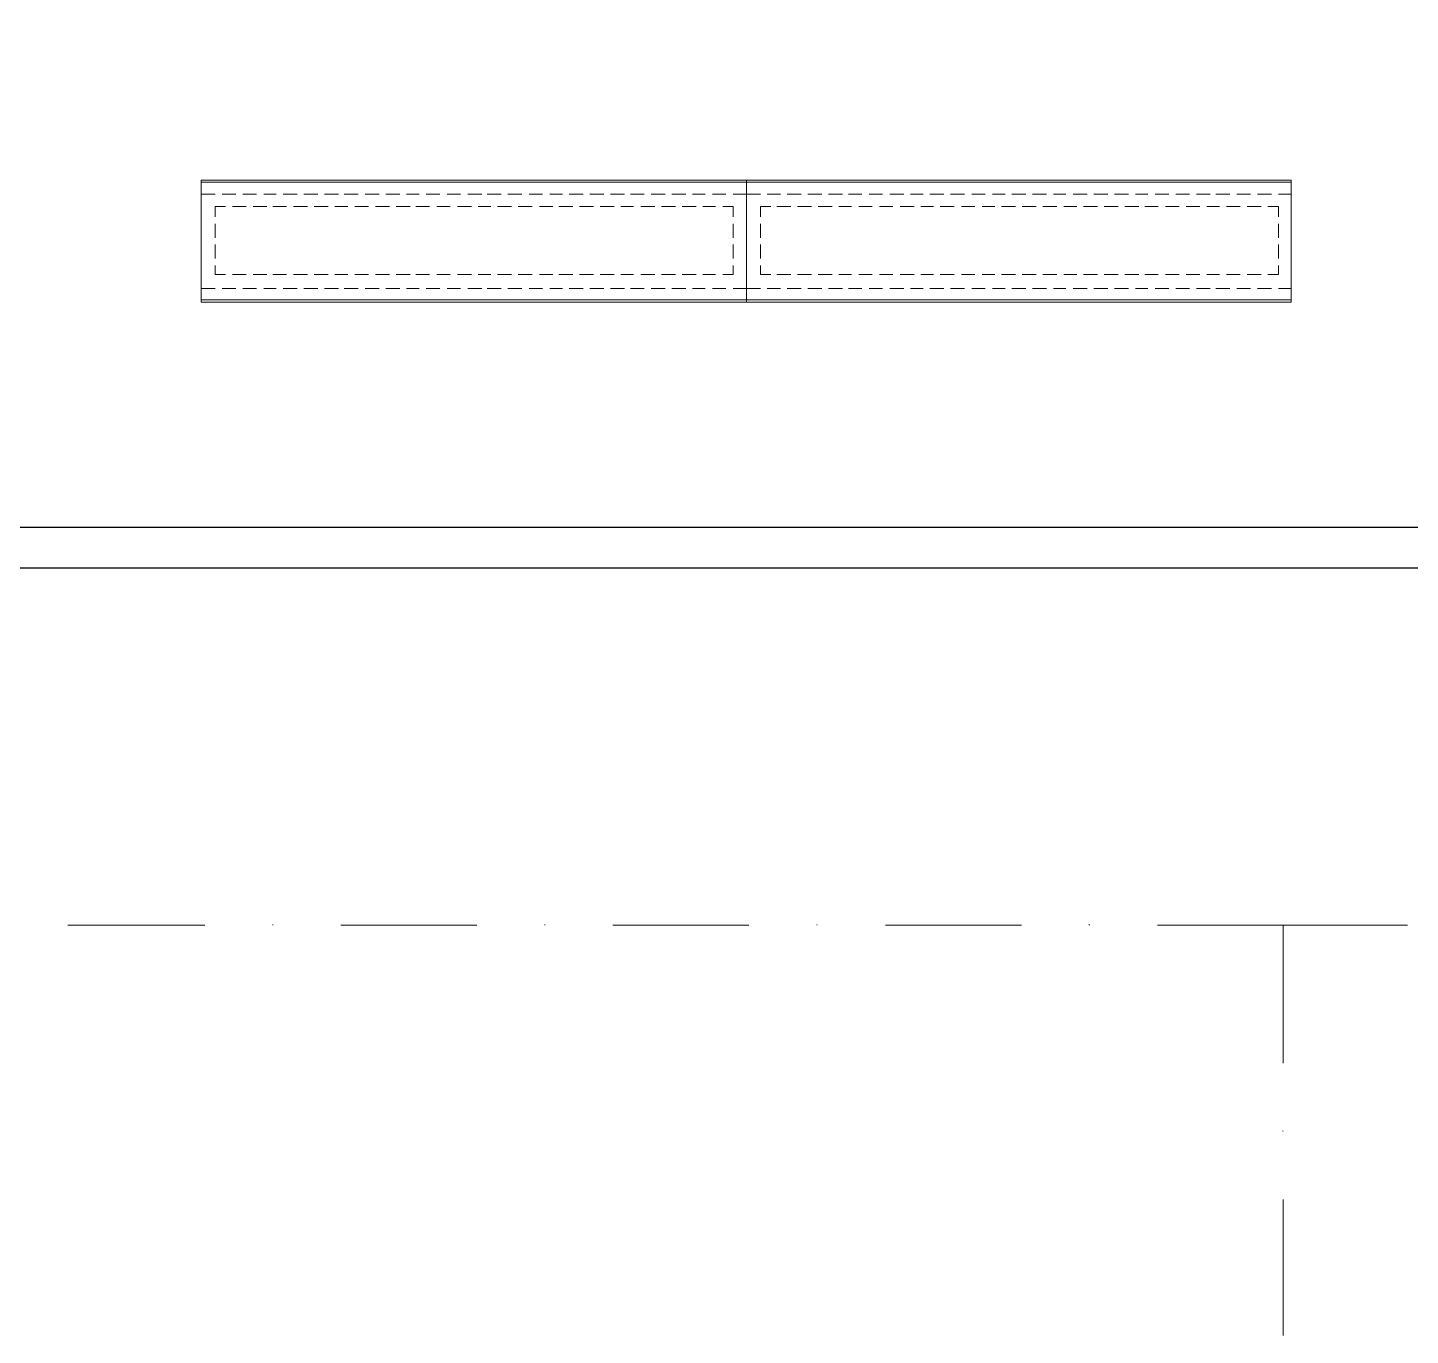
# Model space of a CAD drawing. Header units: millimetres. Extents: x 3240 to 3412, y 1366 to 1426.
# Drawn here: x 3288.85 to 3293.92, y 1381.29 to 1386.09 of the extents above; entities that cross this region are included whole.
import ezdxf

# ---------------------------------------------------------------- set-up
doc = ezdxf.new("R2010")
doc.units = ezdxf.units.MM

msp = doc.modelspace()

# ---------------------------------------------------------------- linework, layer by layer
at = {"color": 7, "linetype": 'Continuous', "lineweight": -2, "true_color": 0x000007}
for points in [[(3246.2467, 1419.7646), (3246.2467, 1384.1099), (3301.1164, 1384.1099), (3301.1164, 1419.7646)], [(3246.3989, 1419.7646), (3246.3989, 1384.2588), (3300.9642, 1384.2588), (3300.9642, 1419.7646)]]:
    msp.add_lwpolyline(points, dxfattribs=at)
at = {"color": 7, "linetype": 'Continuous', "lineweight": 5, "true_color": 0x000007}
for points in [[(3291.4858, 1385.0857), (3289.4829, 1385.0857), (3289.4829, 1385.5339), (3291.4858, 1385.5339)], [(3293.4853, 1385.0857), (3291.4858, 1385.0857), (3291.4858, 1385.5339), (3293.4853, 1385.5339)]]:
    msp.add_lwpolyline(points, close=True, dxfattribs=at)
for points in [[(3291.4858, 1385.5256), (3289.4829, 1385.5256), (3289.4829, 1385.5256)], [(3293.4853, 1385.5256), (3291.4858, 1385.5256), (3291.4858, 1385.5256)], [(3291.4858, 1385.094), (3289.4829, 1385.094), (3289.4829, 1385.094)], [(3293.4853, 1385.094), (3291.4858, 1385.094), (3291.4858, 1385.094)]]:
    msp.add_lwpolyline(points, dxfattribs=at)
at = {"color": 7, "linetype": 'Continuous', "lineweight": 9, "true_color": 0x000007}
for points in [[(3289.4829, 1385.4826), (3289.5342, 1385.4826), (3289.5342, 1385.4826)], [(3289.5606, 1385.4826), (3289.6102, 1385.4826), (3289.6102, 1385.4826)], [(3289.6367, 1385.4826), (3289.6863, 1385.4826), (3289.6863, 1385.4826)], [(3289.7128, 1385.4826), (3289.7591, 1385.4826), (3289.7591, 1385.4826)], [(3289.7839, 1385.4826), (3289.8352, 1385.4826), (3289.8352, 1385.4826)], [(3289.86, 1385.4826), (3289.9112, 1385.4826), (3289.9112, 1385.4826)], [(3289.9361, 1385.4826), (3289.9873, 1385.4826), (3289.9873, 1385.4826)], [(3290.0088, 1385.4826), (3290.0601, 1385.4826), (3290.0601, 1385.4826)], [(3290.0849, 1385.4826), (3290.1362, 1385.4826), (3290.1362, 1385.4826)], [(3290.161, 1385.4826), (3290.2123, 1385.4826), (3290.2123, 1385.4826)], [(3290.2371, 1385.4826), (3290.2834, 1385.4826), (3290.2834, 1385.4826)], [(3290.3098, 1385.4826), (3290.3595, 1385.4826), (3290.3595, 1385.4826)], [(3290.3859, 1385.4826), (3290.4355, 1385.4826), (3290.4355, 1385.4826)], [(3290.462, 1385.4826), (3290.5133, 1385.4826), (3290.5133, 1385.4826)], [(3290.5331, 1385.4826), (3290.5844, 1385.4826), (3290.5844, 1385.4826)], [(3290.6092, 1385.4826), (3290.6605, 1385.4826), (3290.6605, 1385.4826)], [(3290.6869, 1385.4826), (3290.7365, 1385.4826), (3290.7365, 1385.4826)], [(3290.763, 1385.4826), (3290.8093, 1385.4826), (3290.8093, 1385.4826)], [(3290.8341, 1385.4826), (3290.8854, 1385.4826), (3290.8854, 1385.4826)], [(3290.9102, 1385.4826), (3290.9615, 1385.4826), (3290.9615, 1385.4826)], [(3290.9863, 1385.4826), (3291.0376, 1385.4826), (3291.0376, 1385.4826)], [(3291.0591, 1385.4826), (3291.1103, 1385.4826), (3291.1103, 1385.4826)], [(3291.1351, 1385.4826), (3291.1864, 1385.4826), (3291.1864, 1385.4826)], [(3291.2112, 1385.4826), (3291.2625, 1385.4826), (3291.2625, 1385.4826)], [(3291.2873, 1385.4826), (3291.3336, 1385.4826), (3291.3336, 1385.4826)], [(3291.3601, 1385.4826), (3291.4097, 1385.4826), (3291.4097, 1385.4826)], [(3291.4361, 1385.4826), (3291.4858, 1385.4826), (3291.4858, 1385.4826)], [(3291.4858, 1385.4826), (3291.537, 1385.4826), (3291.537, 1385.4826)], [(3291.5618, 1385.4826), (3291.6098, 1385.4826), (3291.6098, 1385.4826)], [(3291.6346, 1385.4826), (3291.6859, 1385.4826), (3291.6859, 1385.4826)], [(3291.7107, 1385.4826), (3291.762, 1385.4826), (3291.762, 1385.4826)], [(3291.7868, 1385.4826), (3291.838, 1385.4826), (3291.838, 1385.4826)], [(3291.8595, 1385.4826), (3291.9092, 1385.4826), (3291.9092, 1385.4826)], [(3291.9356, 1385.4826), (3291.9852, 1385.4826), (3291.9852, 1385.4826)], [(3292.0117, 1385.4826), (3292.063, 1385.4826), (3292.063, 1385.4826)], [(3292.0878, 1385.4826), (3292.1341, 1385.4826), (3292.1341, 1385.4826)], [(3292.1589, 1385.4826), (3292.2102, 1385.4826), (3292.2102, 1385.4826)], [(3292.235, 1385.4826), (3292.2862, 1385.4826), (3292.2862, 1385.4826)], [(3292.3127, 1385.4826), (3292.3623, 1385.4826), (3292.3623, 1385.4826)], [(3292.3888, 1385.4826), (3292.4351, 1385.4826), (3292.4351, 1385.4826)], [(3292.4599, 1385.4826), (3292.5112, 1385.4826), (3292.5112, 1385.4826)], [(3292.536, 1385.4826), (3292.5873, 1385.4826), (3292.5873, 1385.4826)], [(3292.6121, 1385.4826), (3292.6584, 1385.4826), (3292.6584, 1385.4826)], [(3292.6848, 1385.4826), (3292.7361, 1385.4826), (3292.7361, 1385.4826)], [(3292.7609, 1385.4826), (3292.8122, 1385.4826), (3292.8122, 1385.4826)], [(3292.837, 1385.4826), (3292.8883, 1385.4826), (3292.8883, 1385.4826)], [(3292.9131, 1385.4826), (3292.9594, 1385.4826), (3292.9594, 1385.4826)], [(3292.9858, 1385.4826), (3293.0355, 1385.4826), (3293.0355, 1385.4826)], [(3293.0619, 1385.4826), (3293.1115, 1385.4826), (3293.1115, 1385.4826)], [(3293.138, 1385.4826), (3293.1876, 1385.4826), (3293.1876, 1385.4826)], [(3293.2091, 1385.4826), (3293.2604, 1385.4826), (3293.2604, 1385.4826)], [(3293.2852, 1385.4826), (3293.3365, 1385.4826), (3293.3365, 1385.4826)], [(3293.3613, 1385.4826), (3293.4125, 1385.4826), (3293.4125, 1385.4826)], [(3293.439, 1385.4826), (3293.4853, 1385.4826), (3293.4853, 1385.4826)], [(3289.5342, 1385.3983), (3289.5342, 1385.4363), (3289.5722, 1385.4363)], [(3289.5987, 1385.4363), (3289.6483, 1385.4363), (3289.6483, 1385.4363)], [(3289.6747, 1385.4363), (3289.7244, 1385.4363), (3289.7244, 1385.4363)], [(3289.7459, 1385.4363), (3289.7971, 1385.4363), (3289.7971, 1385.4363)], [(3289.8219, 1385.4363), (3289.8732, 1385.4363), (3289.8732, 1385.4363)], [(3289.898, 1385.4363), (3289.9493, 1385.4363), (3289.9493, 1385.4363)], [(3289.9741, 1385.4363), (3290.0221, 1385.4363), (3290.0221, 1385.4363)], [(3290.0469, 1385.4363), (3290.0981, 1385.4363), (3290.0981, 1385.4363)], [(3290.1229, 1385.4363), (3290.1742, 1385.4363), (3290.1742, 1385.4363)], [(3290.199, 1385.4363), (3290.2503, 1385.4363), (3290.2503, 1385.4363)], [(3290.2718, 1385.4363), (3290.3214, 1385.4363), (3290.3214, 1385.4363)], [(3290.3479, 1385.4363), (3290.3975, 1385.4363), (3290.3975, 1385.4363)], [(3290.424, 1385.4363), (3290.4752, 1385.4363), (3290.4752, 1385.4363)], [(3290.5, 1385.4363), (3290.5463, 1385.4363), (3290.5463, 1385.4363)], [(3290.5712, 1385.4363), (3290.6224, 1385.4363), (3290.6224, 1385.4363)], [(3290.6472, 1385.4363), (3290.6985, 1385.4363), (3290.6985, 1385.4363)], [(3290.725, 1385.4363), (3290.7746, 1385.4363), (3290.7746, 1385.4363)], [(3290.7961, 1385.4363), (3290.8474, 1385.4363), (3290.8474, 1385.4363)], [(3290.8722, 1385.4363), (3290.9234, 1385.4363), (3290.9234, 1385.4363)], [(3290.9482, 1385.4363), (3290.9995, 1385.4363), (3290.9995, 1385.4363)], [(3291.0243, 1385.4363), (3291.0706, 1385.4363), (3291.0706, 1385.4363)], [(3291.0971, 1385.4363), (3291.1484, 1385.4363), (3291.1484, 1385.4363)], [(3291.1732, 1385.4363), (3291.2244, 1385.4363), (3291.2244, 1385.4363)], [(3291.2493, 1385.4363), (3291.3005, 1385.4363), (3291.3005, 1385.4363)], [(3291.3253, 1385.4363), (3291.3716, 1385.4363), (3291.3716, 1385.4363)], [(3291.3981, 1385.4363), (3291.4361, 1385.4363), (3291.4361, 1385.3983)], [(3291.537, 1385.3983), (3291.537, 1385.4363), (3291.5751, 1385.4363)], [(3291.5966, 1385.4363), (3291.6478, 1385.4363), (3291.6478, 1385.4363)], [(3291.6726, 1385.4363), (3291.7239, 1385.4363), (3291.7239, 1385.4363)], [(3291.7487, 1385.4363), (3291.8, 1385.4363), (3291.8, 1385.4363)], [(3291.8248, 1385.4363), (3291.8711, 1385.4363), (3291.8711, 1385.4363)], [(3291.8976, 1385.4363), (3291.9472, 1385.4363), (3291.9472, 1385.4363)], [(3291.9737, 1385.4363), (3292.0233, 1385.4363), (3292.0233, 1385.4363)], [(3292.0497, 1385.4363), (3292.101, 1385.4363), (3292.101, 1385.4363)], [(3292.1258, 1385.4363), (3292.1721, 1385.4363), (3292.1721, 1385.4363)], [(3292.1969, 1385.4363), (3292.2482, 1385.4363), (3292.2482, 1385.4363)], [(3292.2747, 1385.4363), (3292.3243, 1385.4363), (3292.3243, 1385.4363)], [(3292.3507, 1385.4363), (3292.3971, 1385.4363), (3292.3971, 1385.4363)], [(3292.4219, 1385.4363), (3292.4731, 1385.4363), (3292.4731, 1385.4363)], [(3292.4979, 1385.4363), (3292.5492, 1385.4363), (3292.5492, 1385.4363)], [(3292.574, 1385.4363), (3292.6253, 1385.4363), (3292.6253, 1385.4363)], [(3292.6501, 1385.4363), (3292.6981, 1385.4363), (3292.6981, 1385.4363)], [(3292.7229, 1385.4363), (3292.7741, 1385.4363), (3292.7741, 1385.4363)], [(3292.799, 1385.4363), (3292.8502, 1385.4363), (3292.8502, 1385.4363)], [(3292.875, 1385.4363), (3292.9263, 1385.4363), (3292.9263, 1385.4363)], [(3292.9478, 1385.4363), (3292.9974, 1385.4363), (3292.9974, 1385.4363)], [(3293.0239, 1385.4363), (3293.0735, 1385.4363), (3293.0735, 1385.4363)], [(3293.1, 1385.4363), (3293.1496, 1385.4363), (3293.1496, 1385.4363)], [(3293.176, 1385.4363), (3293.2224, 1385.4363), (3293.2224, 1385.4363)], [(3293.2472, 1385.4363), (3293.2984, 1385.4363), (3293.2984, 1385.4363)], [(3293.3232, 1385.4363), (3293.3745, 1385.4363), (3293.3745, 1385.4363)], [(3293.3993, 1385.4363), (3293.439, 1385.4363), (3293.439, 1385.3983)], [(3289.5342, 1385.3222), (3289.5342, 1385.3735), (3289.5342, 1385.3735)], [(3291.4361, 1385.3735), (3291.4361, 1385.3222), (3291.4361, 1385.3222)], [(3291.537, 1385.3222), (3291.537, 1385.3735), (3291.537, 1385.3735)], [(3293.439, 1385.3735), (3293.439, 1385.3222), (3293.439, 1385.3222)], [(3289.5342, 1385.2461), (3289.5342, 1385.2974), (3289.5342, 1385.2974)], [(3291.4361, 1385.2974), (3291.4361, 1385.2461), (3291.4361, 1385.2461)], [(3291.537, 1385.2461), (3291.537, 1385.2974), (3291.537, 1385.2974)], [(3293.439, 1385.2974), (3293.439, 1385.2461), (3293.439, 1385.2461)], [(3289.5342, 1385.1866), (3289.5342, 1385.2197), (3289.5342, 1385.2197)], [(3291.4361, 1385.2197), (3291.4361, 1385.1866), (3291.3981, 1385.1866)], [(3291.537, 1385.1866), (3291.537, 1385.2197), (3291.537, 1385.2197)], [(3293.439, 1385.2197), (3293.439, 1385.1866), (3293.3993, 1385.1866)], [(3289.5722, 1385.1866), (3289.5342, 1385.1866), (3289.5342, 1385.1866)], [(3289.6483, 1385.1866), (3289.5987, 1385.1866), (3289.5987, 1385.1866)], [(3289.7244, 1385.1866), (3289.6747, 1385.1866), (3289.6747, 1385.1866)], [(3289.7971, 1385.1866), (3289.7459, 1385.1866), (3289.7459, 1385.1866)], [(3289.8732, 1385.1866), (3289.8219, 1385.1866), (3289.8219, 1385.1866)], [(3289.9493, 1385.1866), (3289.898, 1385.1866), (3289.898, 1385.1866)], [(3290.0221, 1385.1866), (3289.9741, 1385.1866), (3289.9741, 1385.1866)], [(3290.0981, 1385.1866), (3290.0469, 1385.1866), (3290.0469, 1385.1866)], [(3290.1742, 1385.1866), (3290.1229, 1385.1866), (3290.1229, 1385.1866)], [(3290.2503, 1385.1866), (3290.199, 1385.1866), (3290.199, 1385.1866)], [(3290.3214, 1385.1866), (3290.2718, 1385.1866), (3290.2718, 1385.1866)], [(3290.3975, 1385.1866), (3290.3479, 1385.1866), (3290.3479, 1385.1866)], [(3290.4752, 1385.1866), (3290.424, 1385.1866), (3290.424, 1385.1866)], [(3290.5463, 1385.1866), (3290.5, 1385.1866), (3290.5, 1385.1866)], [(3290.6224, 1385.1866), (3290.5712, 1385.1866), (3290.5712, 1385.1866)], [(3290.6985, 1385.1866), (3290.6472, 1385.1866), (3290.6472, 1385.1866)], [(3290.7746, 1385.1866), (3290.725, 1385.1866), (3290.725, 1385.1866)], [(3290.8474, 1385.1866), (3290.7961, 1385.1866), (3290.7961, 1385.1866)], [(3290.9234, 1385.1866), (3290.8722, 1385.1866), (3290.8722, 1385.1866)], [(3290.9995, 1385.1866), (3290.9482, 1385.1866), (3290.9482, 1385.1866)], [(3291.0706, 1385.1866), (3291.0243, 1385.1866), (3291.0243, 1385.1866)], [(3291.1484, 1385.1866), (3291.0971, 1385.1866), (3291.0971, 1385.1866)], [(3291.2244, 1385.1866), (3291.1732, 1385.1866), (3291.1732, 1385.1866)], [(3291.3005, 1385.1866), (3291.2493, 1385.1866), (3291.2493, 1385.1866)], [(3291.3716, 1385.1866), (3291.3253, 1385.1866), (3291.3253, 1385.1866)], [(3291.5751, 1385.1866), (3291.537, 1385.1866), (3291.537, 1385.1866)], [(3291.6478, 1385.1866), (3291.5966, 1385.1866), (3291.5966, 1385.1866)], [(3291.7239, 1385.1866), (3291.6726, 1385.1866), (3291.6726, 1385.1866)], [(3291.8, 1385.1866), (3291.7487, 1385.1866), (3291.7487, 1385.1866)], [(3291.8711, 1385.1866), (3291.8248, 1385.1866), (3291.8248, 1385.1866)], [(3291.9472, 1385.1866), (3291.8976, 1385.1866), (3291.8976, 1385.1866)], [(3292.0233, 1385.1866), (3291.9737, 1385.1866), (3291.9737, 1385.1866)], [(3292.101, 1385.1866), (3292.0497, 1385.1866), (3292.0497, 1385.1866)], [(3292.1721, 1385.1866), (3292.1258, 1385.1866), (3292.1258, 1385.1866)], [(3292.2482, 1385.1866), (3292.1969, 1385.1866), (3292.1969, 1385.1866)], [(3292.3243, 1385.1866), (3292.2747, 1385.1866), (3292.2747, 1385.1866)], [(3292.3971, 1385.1866), (3292.3507, 1385.1866), (3292.3507, 1385.1866)], [(3292.4731, 1385.1866), (3292.4219, 1385.1866), (3292.4219, 1385.1866)], [(3292.5492, 1385.1866), (3292.4979, 1385.1866), (3292.4979, 1385.1866)], [(3292.6253, 1385.1866), (3292.574, 1385.1866), (3292.574, 1385.1866)], [(3292.6981, 1385.1866), (3292.6501, 1385.1866), (3292.6501, 1385.1866)], [(3292.7741, 1385.1866), (3292.7229, 1385.1866), (3292.7229, 1385.1866)], [(3292.8502, 1385.1866), (3292.799, 1385.1866), (3292.799, 1385.1866)], [(3292.9263, 1385.1866), (3292.875, 1385.1866), (3292.875, 1385.1866)], [(3292.9974, 1385.1866), (3292.9478, 1385.1866), (3292.9478, 1385.1866)], [(3293.0735, 1385.1866), (3293.0239, 1385.1866), (3293.0239, 1385.1866)], [(3293.1496, 1385.1866), (3293.1, 1385.1866), (3293.1, 1385.1866)], [(3293.2224, 1385.1866), (3293.176, 1385.1866), (3293.176, 1385.1866)], [(3293.2984, 1385.1866), (3293.2472, 1385.1866), (3293.2472, 1385.1866)], [(3293.3745, 1385.1866), (3293.3232, 1385.1866), (3293.3232, 1385.1866)], [(3289.5342, 1385.1353), (3289.4829, 1385.1353), (3289.4829, 1385.1353)], [(3289.6102, 1385.1353), (3289.5606, 1385.1353), (3289.5606, 1385.1353)], [(3289.6863, 1385.1353), (3289.6367, 1385.1353), (3289.6367, 1385.1353)], [(3289.7591, 1385.1353), (3289.7128, 1385.1353), (3289.7128, 1385.1353)], [(3289.8352, 1385.1353), (3289.7839, 1385.1353), (3289.7839, 1385.1353)], [(3289.9112, 1385.1353), (3289.86, 1385.1353), (3289.86, 1385.1353)], [(3289.9873, 1385.1353), (3289.9361, 1385.1353), (3289.9361, 1385.1353)], [(3290.0601, 1385.1353), (3290.0088, 1385.1353), (3290.0088, 1385.1353)], [(3290.1362, 1385.1353), (3290.0849, 1385.1353), (3290.0849, 1385.1353)], [(3290.2123, 1385.1353), (3290.161, 1385.1353), (3290.161, 1385.1353)], [(3290.2834, 1385.1353), (3290.2371, 1385.1353), (3290.2371, 1385.1353)], [(3290.3595, 1385.1353), (3290.3098, 1385.1353), (3290.3098, 1385.1353)], [(3290.4355, 1385.1353), (3290.3859, 1385.1353), (3290.3859, 1385.1353)], [(3290.5133, 1385.1353), (3290.462, 1385.1353), (3290.462, 1385.1353)], [(3290.5844, 1385.1353), (3290.5331, 1385.1353), (3290.5331, 1385.1353)], [(3290.6605, 1385.1353), (3290.6092, 1385.1353), (3290.6092, 1385.1353)], [(3290.7365, 1385.1353), (3290.6869, 1385.1353), (3290.6869, 1385.1353)], [(3290.8093, 1385.1353), (3290.763, 1385.1353), (3290.763, 1385.1353)], [(3290.8854, 1385.1353), (3290.8341, 1385.1353), (3290.8341, 1385.1353)], [(3290.9615, 1385.1353), (3290.9102, 1385.1353), (3290.9102, 1385.1353)], [(3291.0376, 1385.1353), (3290.9863, 1385.1353), (3290.9863, 1385.1353)], [(3291.1103, 1385.1353), (3291.0591, 1385.1353), (3291.0591, 1385.1353)], [(3291.1864, 1385.1353), (3291.1351, 1385.1353), (3291.1351, 1385.1353)], [(3291.2625, 1385.1353), (3291.2112, 1385.1353), (3291.2112, 1385.1353)], [(3291.3336, 1385.1353), (3291.2873, 1385.1353), (3291.2873, 1385.1353)], [(3291.4097, 1385.1353), (3291.3601, 1385.1353), (3291.3601, 1385.1353)], [(3291.4858, 1385.1353), (3291.4361, 1385.1353), (3291.4361, 1385.1353)], [(3291.537, 1385.1353), (3291.4858, 1385.1353), (3291.4858, 1385.1353)], [(3291.6098, 1385.1353), (3291.5618, 1385.1353), (3291.5618, 1385.1353)], [(3291.6859, 1385.1353), (3291.6346, 1385.1353), (3291.6346, 1385.1353)], [(3291.762, 1385.1353), (3291.7107, 1385.1353), (3291.7107, 1385.1353)], [(3291.838, 1385.1353), (3291.7868, 1385.1353), (3291.7868, 1385.1353)], [(3291.9092, 1385.1353), (3291.8595, 1385.1353), (3291.8595, 1385.1353)], [(3291.9852, 1385.1353), (3291.9356, 1385.1353), (3291.9356, 1385.1353)], [(3292.063, 1385.1353), (3292.0117, 1385.1353), (3292.0117, 1385.1353)], [(3292.1341, 1385.1353), (3292.0878, 1385.1353), (3292.0878, 1385.1353)], [(3292.2102, 1385.1353), (3292.1589, 1385.1353), (3292.1589, 1385.1353)], [(3292.2862, 1385.1353), (3292.235, 1385.1353), (3292.235, 1385.1353)], [(3292.3623, 1385.1353), (3292.3127, 1385.1353), (3292.3127, 1385.1353)], [(3292.4351, 1385.1353), (3292.3888, 1385.1353), (3292.3888, 1385.1353)], [(3292.5112, 1385.1353), (3292.4599, 1385.1353), (3292.4599, 1385.1353)], [(3292.5873, 1385.1353), (3292.536, 1385.1353), (3292.536, 1385.1353)], [(3292.6584, 1385.1353), (3292.6121, 1385.1353), (3292.6121, 1385.1353)], [(3292.7361, 1385.1353), (3292.6848, 1385.1353), (3292.6848, 1385.1353)], [(3292.8122, 1385.1353), (3292.7609, 1385.1353), (3292.7609, 1385.1353)], [(3292.8883, 1385.1353), (3292.837, 1385.1353), (3292.837, 1385.1353)], [(3292.9594, 1385.1353), (3292.9131, 1385.1353), (3292.9131, 1385.1353)], [(3293.0355, 1385.1353), (3292.9858, 1385.1353), (3292.9858, 1385.1353)], [(3293.1115, 1385.1353), (3293.0619, 1385.1353), (3293.0619, 1385.1353)], [(3293.1876, 1385.1353), (3293.138, 1385.1353), (3293.138, 1385.1353)], [(3293.2604, 1385.1353), (3293.2091, 1385.1353), (3293.2091, 1385.1353)], [(3293.3365, 1385.1353), (3293.2852, 1385.1353), (3293.2852, 1385.1353)], [(3293.4125, 1385.1353), (3293.3613, 1385.1353), (3293.3613, 1385.1353)], [(3293.4853, 1385.1353), (3293.439, 1385.1353), (3293.439, 1385.1353)]]:
    msp.add_lwpolyline(points, dxfattribs=at)
at = {"color": 7, "linetype": 'Continuous', "lineweight": 15, "true_color": 0x000007}
for points in [[(3288.9933, 1382.7984), (3289.4961, 1382.7984), (3289.4961, 1382.7984)], [(3289.7459, 1382.7984), (3289.7459, 1382.8), (3289.7459, 1382.8)], [(3289.9956, 1382.7984), (3290.4951, 1382.7984), (3290.4951, 1382.7984)], [(3290.7448, 1382.7984), (3290.7448, 1382.8), (3290.7448, 1382.8)], [(3290.9946, 1382.7984), (3291.494, 1382.7984), (3291.494, 1382.7984)], [(3291.7454, 1382.7984), (3291.7438, 1382.8), (3291.7438, 1382.8)], [(3291.9952, 1382.7984), (3292.4946, 1382.7984), (3292.4946, 1382.7984)], [(3292.7444, 1382.7984), (3292.7427, 1382.8), (3292.7427, 1382.8)], [(3292.9941, 1382.7984), (3293.4556, 1382.7984), (3293.4556, 1382.7984)], [(3293.4556, 1382.7984), (3293.4556, 1382.2906), (3293.4556, 1382.2906)], [(3293.4556, 1382.2906), (3293.4556, 1382.7984), (3293.912, 1382.7984)], [(3293.4556, 1382.0409), (3293.4539, 1382.0425), (3293.4539, 1382.0425)], [(3293.4556, 1382.0409), (3293.4539, 1382.0425), (3293.4539, 1382.0425)], [(3293.4556, 1381.7911), (3293.4556, 1381.2917), (3293.4556, 1381.2917)], [(3293.4556, 1381.2917), (3293.4556, 1381.7911), (3293.4556, 1381.7911)]]:
    msp.add_lwpolyline(points, dxfattribs=at)

doc.saveas('drawing.dxf')
